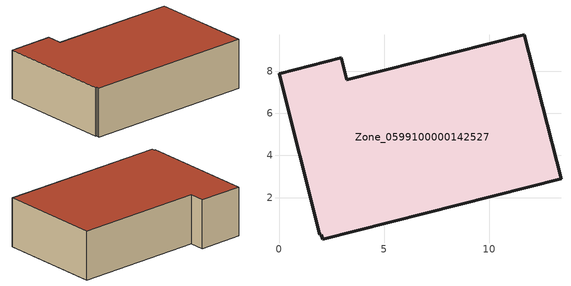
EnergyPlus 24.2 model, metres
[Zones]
Zone_0599100000142527
 floor ground (C_G): 1.95,0.22 0,7.89 2.96,8.64 3.22,7.6 11.68,9.74 13.42,2.89 2.07,0.02 2.02,0.24 z0
 wall outside (C_F): 3.22,7.6 2.96,8.64 0,7.89 1.95,0.22 2.02,0.24 2.07,0.02 13.42,2.89 11.68,9.74 3.22,7.6 z0:3.33
 roof outside (C_R): 2.07,0.02 13.42,2.89 11.68,9.74 3.22,7.6 2.96,8.64 0,7.89 1.95,0.22 2.02,0.24 z3.33
[BUILDING]
Pand.0599100000142527: North Axis=0; Terrain=City; Loads Convergence Tolerance Value=0.04; Temperature Convergence Tolerance Value=0.4; Solar Distribution=FullExterior; Maximum Number of Warmup Days=25; Minimum Number of Warmup Days=1
[Site:Location]
Rotterdam.The.Hague.AP_ZH_NLD Design_Conditions: Latitude=51.96; Longitude=4.45; Time Zone=1; Elevation=-4.5
[SITE:GROUNDTEMPERATURE:BUILDINGSURFACE]
18, 18, 18, 18, 18, 18, 18, 18, 18, 18, 18, 18
[MATERIAL] Thermal Absorptance=0.9; Solar Absorptance=0.7; Visible Absorptance=0.7
Name | Roughness | Thickness | Conductivity | Density | Specific Heat
G.D.1965 | MediumSmooth | 0.15 | 1 | 540 | 1210
F.D.1965 | Rough | 0.3 | 0.857143 | 1920 | 840
R.D.1965 | MediumRough | 0.2 | 0.08 | 1500 | 1000
[CONSTRUCTION]
C_G: G.D.1965
C_F: F.D.1965
C_R: R.D.1965
[ZONE]
Zone_0599100000142527: Type=1; Multiplier=1; Ceiling Height=Autocalculate; Volume=Autocalculate; Floor Area=autocalculate; Part of Total Floor Area=Yes
[ZONEINFILTRATION:DESIGNFLOWRATE]
Infil_Zone_0599100000142527: Zone or ZoneList or Space or SpaceList=Zone_0599100000142527; Schedule=AlwaysOn; Design Flow Rate Calculation Method=Flow/Area; Flow Rate per Floor Area=0.0042; Constant Term Coefficient=1; Temperature Term Coefficient=0; Velocity Term Coefficient=0; Velocity Squared Term Coefficient=0
[HVACTEMPLATE:ZONE:IDEALLOADSAIRSYSTEM]
Zone_0599100000142527: Maximum Heating Supply Air Temperature=50; Minimum Cooling Supply Air Temperature=13; Maximum Heating Supply Air Humidity Ratio=0.0156; Minimum Cooling Supply Air Humidity Ratio=0.0077; Heating Limit=NoLimit; Cooling Limit=NoLimit; Dehumidification Control Type=ConstantSensibleHeatRatio; Cooling Sensible Heat Ratio=0.7; Dehumidification Setpoint=60; Humidification Control Type=None; Humidification Setpoint=30; Outdoor Air Method=None; Outdoor Air Flow Rate per Person=0.00944; Outdoor Air Flow Rate per Zone Floor Area=0; Outdoor Air Flow Rate per Zone=0; Demand Controlled Ventilation Type=None; Outdoor Air Economizer Type=NoEconomizer; Heat Recovery Type=None; Sensible Heat Recovery Effectiveness=0.7; Latent Heat Recovery Effectiveness=0.65
[ZONECONTROL:THERMOSTAT]
ThermostatControl_Zone_0599100000142527: Zone or ZoneList=Zone_0599100000142527; Control Type Schedule=DualSetpointControlType; Control 1=Thermostat_Zone_0599100000142527; Temperature Difference Between Cutout And Setpoint=0
[THERMOSTATSETPOINT:DUALSETPOINT]
Thermostat_Zone_0599100000142527: Heating Setpoint Temperature Schedule=HeatingSetpoint_Zone_0599100000142527; Cooling Setpoint Temperature Schedule=CoolingSetpoint_Zone_0599100000142527
[SCHEDULE:COMPACT]
HeatingSetpoint_Zone_0599100000142527: Through: 12/31, For: AllDays, Until: 24:00, 21
CoolingSetpoint_Zone_0599100000142527: Through: 12/31, For: AllDays, Until: 24:00, 24
DualSetpointControlType: Through: 12/31, For: AllDays, Until: 24:00, 4
AlwaysOn: Through: 12/31, For: AllDays, Until: 24:00, 1
